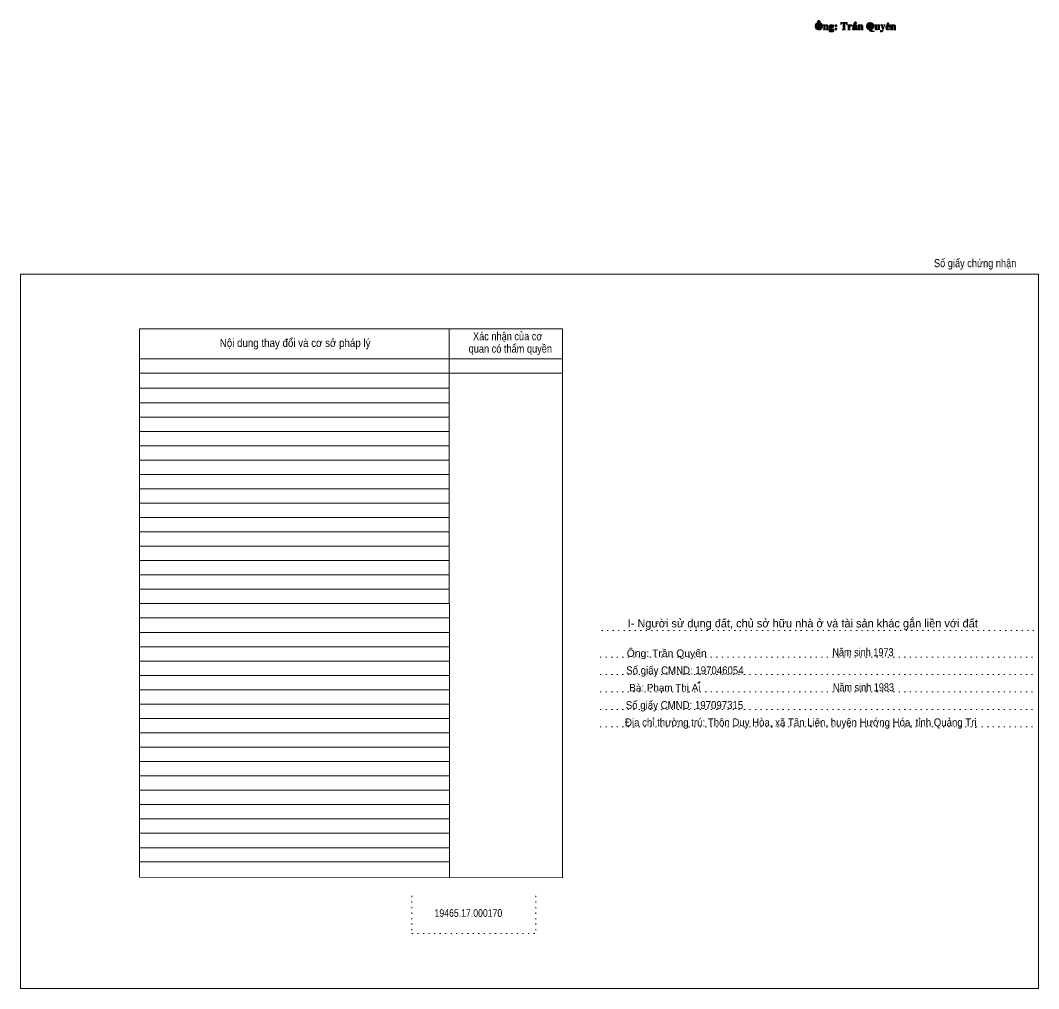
# Model space of a CAD drawing. Header units: metres. Extents: x 549363 to 550165, y 1838265 to 1838485.
# Drawn here: x 549362.7 to 549506.3, y 1838324.6 to 1838461.2 of the extents above; entities that cross this region are included whole.
import ezdxf
from ezdxf.enums import TextEntityAlignment as Align

# ---------------------------------------------------------------- set-up
doc = ezdxf.new("R2010")
doc.units = ezdxf.units.M
doc.header["$LTSCALE"] = 0.52
doc.linetypes.add('DOTTED', pattern=[1.5, 0.3, -1.2])
doc.layers.add('1', color=7, linetype='DOTTED', lineweight=13)
doc.layers.add('17', color=7, linetype='Continuous', lineweight=13)

msp = doc.modelspace()

# ---------------------------------------------------------------- hatches: boundary and pattern name
at = {"layer": '17'}
for points in [[(549475.66, 1838459.94), (549475.75, 1838460.02), (549475.82, 1838460.13), (549475.86, 1838460.25), (549475.87, 1838460.38), (549475.86, 1838460.51), (549475.82, 1838460.63), (549475.75, 1838460.74), (549475.66, 1838460.82), (549475.58, 1838460.86), (549475.51, 1838460.89), (549475.43, 1838460.9), (549475.35, 1838460.91), (549475.27, 1838460.9), (549475.2, 1838460.89), (549475.12, 1838460.86), (549475.05, 1838460.82), (549474.96, 1838460.74), (549474.89, 1838460.63), (549474.85, 1838460.51), (549474.83, 1838460.38), (549474.85, 1838460.25), (549474.89, 1838460.13), (549474.95, 1838460.02), (549475.05, 1838459.94), (549475.12, 1838459.9), (549475.2, 1838459.87), (549475.27, 1838459.86), (549475.35, 1838459.85), (549475.43, 1838459.86), (549475.51, 1838459.87), (549475.58, 1838459.9)], [(549475.44, 1838459.89), (549475.41, 1838459.88), (549475.37, 1838459.87), (549475.35, 1838459.87), (549475.31, 1838459.88), (549475.26, 1838459.9), (549475.22, 1838459.92), (549475.19, 1838459.97), (549475.16, 1838460.02), (549475.14, 1838460.09), (549475.11, 1838460.22), (549475.1, 1838460.29), (549475.08, 1838460.38), (549475.09, 1838460.54), (549475.11, 1838460.62), (549475.12, 1838460.67), (549475.15, 1838460.74), (549475.18, 1838460.8), (549475.21, 1838460.84), (549475.25, 1838460.87), (549475.3, 1838460.88), (549475.34, 1838460.89), (549475.38, 1838460.88), (549475.41, 1838460.87), (549475.43, 1838460.87), (549475.47, 1838460.83), (549475.51, 1838460.79), (549475.54, 1838460.74), (549475.57, 1838460.67), (549475.59, 1838460.54), (549475.6, 1838460.46), (549475.6, 1838460.38), (549475.59, 1838460.21), (549475.57, 1838460.09), (549475.54, 1838460.02), (549475.51, 1838459.96), (549475.48, 1838459.92)], [(549475.17, 1838460.95), (549475.36, 1838461.11), (549475.54, 1838460.95), (549475.59, 1838460.95), (549475.4, 1838461.2), (549475.31, 1838461.2), (549475.12, 1838460.95)], [(549476.24, 1838460.39), (549476.28, 1838460.44), (549476.33, 1838460.47), (549476.35, 1838460.48), (549476.37, 1838460.48), (549476.4, 1838460.47), (549476.43, 1838460.45), (549476.44, 1838460.42), (549476.45, 1838460.38), (549476.45, 1838459.95), (549476.44, 1838459.91), (549476.43, 1838459.88), (549476.39, 1838459.87), (549476.39, 1838459.85), (549476.72, 1838459.85), (549476.72, 1838459.87), (549476.68, 1838459.88), (549476.66, 1838459.91), (549476.66, 1838459.95), (549476.66, 1838460.36), (549476.64, 1838460.45), (549476.6, 1838460.52), (549476.53, 1838460.56), (549476.45, 1838460.58), (549476.36, 1838460.56), (549476.32, 1838460.54), (549476.28, 1838460.51), (549476.24, 1838460.45), (549476.24, 1838460.45), (549476.24, 1838460.58), (549475.97, 1838460.58), (549475.97, 1838460.54), (549476.01, 1838460.53), (549476.03, 1838460.51), (549476.03, 1838460.46), (549476.03, 1838459.95), (549476.03, 1838459.91), (549476.01, 1838459.88), (549475.97, 1838459.87), (549475.97, 1838459.85), (549476.3, 1838459.85), (549476.3, 1838459.87), (549476.26, 1838459.88), (549476.25, 1838459.91), (549476.24, 1838459.95)], [(549477.47, 1838460.54), (549477.28, 1838460.54), (549477.21, 1838460.58), (549477.2, 1838460.59), (549477.17, 1838460.6), (549477.13, 1838460.58), (549477.06, 1838460.57), (549477, 1838460.56), (549476.94, 1838460.53), (549476.9, 1838460.5), (549476.86, 1838460.47), (549476.84, 1838460.42), (549476.83, 1838460.41), (549476.83, 1838460.4), (549476.83, 1838460.38), (549476.82, 1838460.36), (549476.82, 1838460.34), (549476.84, 1838460.25), (549476.88, 1838460.19), (549476.93, 1838460.14), (549476.99, 1838460.11), (549476.89, 1838460.05), (549476.84, 1838460), (549476.82, 1838459.97), (549476.82, 1838459.93), (549476.83, 1838459.89), (549476.86, 1838459.85), (549476.92, 1838459.81), (549476.87, 1838459.79), (549476.83, 1838459.77), (549476.81, 1838459.74), (549476.8, 1838459.7), (549476.82, 1838459.65), (549476.85, 1838459.61), (549476.9, 1838459.58), (549476.95, 1838459.57), (549477.09, 1838459.56), (549477.15, 1838459.56), (549477.21, 1838459.58), (549477.3, 1838459.59), (549477.37, 1838459.62), (549477.42, 1838459.66), (549477.45, 1838459.7), (549477.47, 1838459.75), (549477.47, 1838459.78), (549477.47, 1838459.8), (549477.47, 1838459.81), (549477.47, 1838459.85), (549477.45, 1838459.89), (549477.43, 1838459.92), (549477.4, 1838459.95), (549477.34, 1838459.96), (549477.26, 1838459.97), (549477.04, 1838459.99), (549477.01, 1838460), (549476.99, 1838460.02), (549476.98, 1838460.04), (549477, 1838460.08), (549477.02, 1838460.1), (549477.06, 1838460.12), (549477.17, 1838460.12), (549477.26, 1838460.13), (549477.32, 1838460.15), (549477.37, 1838460.19), (549477.4, 1838460.23), (549477.42, 1838460.28), (549477.43, 1838460.32), (549477.41, 1838460.39), (549477.35, 1838460.45), (549477.47, 1838460.45)], [(549477.05, 1838460.19), (549477.04, 1838460.26), (549477.03, 1838460.36), (549477.03, 1838460.4), (549477.04, 1838460.44), (549477.06, 1838460.49), (549477.09, 1838460.52), (549477.13, 1838460.53), (549477.15, 1838460.53), (549477.17, 1838460.52), (549477.2, 1838460.49), (549477.21, 1838460.42), (549477.22, 1838460.33), (549477.22, 1838460.28), (549477.21, 1838460.24), (549477.2, 1838460.19), (549477.17, 1838460.15), (549477.13, 1838460.14), (549477.1, 1838460.14), (549477.08, 1838460.15)], [(549477.63, 1838460.45), (549477.64, 1838460.41), (549477.67, 1838460.36), (549477.71, 1838460.34), (549477.76, 1838460.33), (549477.81, 1838460.34), (549477.85, 1838460.36), (549477.87, 1838460.4), (549477.88, 1838460.45), (549477.88, 1838460.5), (549477.85, 1838460.54), (549477.81, 1838460.57), (549477.76, 1838460.58), (549477.71, 1838460.57), (549477.67, 1838460.54), (549477.64, 1838460.5)], [(549477.63, 1838459.97), (549477.64, 1838459.93), (549477.67, 1838459.89), (549477.71, 1838459.86), (549477.76, 1838459.85), (549477.81, 1838459.86), (549477.85, 1838459.89), (549477.87, 1838459.93), (549477.88, 1838459.97), (549477.88, 1838460.02), (549477.85, 1838460.06), (549477.81, 1838460.09), (549477.76, 1838460.1), (549477.71, 1838460.09), (549477.67, 1838460.06), (549477.64, 1838460.02)], [(549478.99, 1838460.85), (549479.04, 1838460.85), (549479.08, 1838460.84), (549479.12, 1838460.84), (549479.17, 1838460.81), (549479.21, 1838460.77), (549479.26, 1838460.7), (549479.29, 1838460.64), (549479.3, 1838460.58), (549479.33, 1838460.58), (549479.33, 1838460.89), (549478.43, 1838460.89), (549478.43, 1838460.58), (549478.46, 1838460.58), (549478.48, 1838460.66), (549478.51, 1838460.72), (549478.54, 1838460.77), (549478.59, 1838460.81), (549478.64, 1838460.84), (549478.72, 1838460.85), (549478.76, 1838460.85), (549478.76, 1838460), (549478.76, 1838459.94), (549478.73, 1838459.9), (549478.69, 1838459.88), (549478.64, 1838459.87), (549478.64, 1838459.85), (549479.12, 1838459.85), (549479.12, 1838459.87), (549479.06, 1838459.88), (549479.02, 1838459.9), (549479, 1838459.94), (549478.99, 1838460)], [(549479.7, 1838460.29), (549479.71, 1838460.34), (549479.72, 1838460.38), (549479.74, 1838460.42), (549479.76, 1838460.44), (549479.8, 1838460.45), (549479.83, 1838460.44), (549479.84, 1838460.42), (549479.85, 1838460.4), (549479.88, 1838460.37), (549479.92, 1838460.36), (549479.98, 1838460.38), (549480, 1838460.41), (549480.01, 1838460.44), (549480.01, 1838460.45), (549480.01, 1838460.47), (549480, 1838460.52), (549479.97, 1838460.55), (549479.93, 1838460.57), (549479.88, 1838460.58), (549479.82, 1838460.56), (549479.76, 1838460.52), (549479.7, 1838460.43), (549479.7, 1838460.43), (549479.7, 1838460.58), (549479.43, 1838460.58), (549479.43, 1838460.54), (549479.47, 1838460.53), (549479.49, 1838460.51), (549479.49, 1838460.46), (549479.49, 1838459.95), (549479.49, 1838459.91), (549479.47, 1838459.88), (549479.43, 1838459.87), (549479.43, 1838459.85), (549479.76, 1838459.85), (549479.76, 1838459.87), (549479.72, 1838459.88), (549479.71, 1838459.91), (549479.7, 1838459.95)], [(549480.69, 1838459.97), (549480.69, 1838460.38), (549480.68, 1838460.46), (549480.62, 1838460.52), (549480.53, 1838460.56), (549480.41, 1838460.58), (549480.34, 1838460.57), (549480.28, 1838460.56), (549480.22, 1838460.53), (549480.18, 1838460.5), (549480.14, 1838460.45), (549480.13, 1838460.4), (549480.14, 1838460.36), (549480.15, 1838460.33), (549480.19, 1838460.31), (549480.24, 1838460.3), (549480.29, 1838460.31), (549480.33, 1838460.34), (549480.34, 1838460.38), (549480.32, 1838460.42), (549480.29, 1838460.45), (549480.27, 1838460.48), (549480.28, 1838460.5), (549480.3, 1838460.52), (549480.37, 1838460.53), (549480.41, 1838460.54), (549480.43, 1838460.53), (549480.44, 1838460.53), (549480.46, 1838460.51), (549480.48, 1838460.48), (549480.49, 1838460.41), (549480.49, 1838460.29), (549480.41, 1838460.26), (549480.33, 1838460.24), (549480.23, 1838460.19), (549480.17, 1838460.15), (549480.13, 1838460.1), (549480.1, 1838460.05), (549480.09, 1838460), (549480.1, 1838459.93), (549480.14, 1838459.89), (549480.2, 1838459.86), (549480.27, 1838459.85), (549480.33, 1838459.85), (549480.39, 1838459.87), (549480.49, 1838459.94), (549480.53, 1838459.88), (549480.57, 1838459.86), (549480.6, 1838459.85), (549480.69, 1838459.87), (549480.78, 1838459.92), (549480.77, 1838459.96), (549480.73, 1838459.94), (549480.7, 1838459.95)], [(549480.45, 1838460.85), (549480.37, 1838460.85), (549480.25, 1838460.62), (549480.28, 1838460.62), (549480.42, 1838460.76), (549480.55, 1838460.64), (549480.58, 1838460.62)], [(549480.49, 1838460.23), (549480.49, 1838460.01), (549480.43, 1838459.96), (549480.38, 1838459.95), (549480.34, 1838459.95), (549480.32, 1838459.97), (549480.3, 1838460), (549480.3, 1838460.05), (549480.3, 1838460.09), (549480.32, 1838460.13), (549480.35, 1838460.16), (549480.38, 1838460.19)], [(549480.69, 1838460.82), (549480.53, 1838460.98), (549480.49, 1838461), (549480.46, 1838461.01), (549480.43, 1838461), (549480.42, 1838460.97), (549480.44, 1838460.94), (549480.65, 1838460.82)], [(549481.11, 1838460.39), (549481.15, 1838460.44), (549481.2, 1838460.47), (549481.22, 1838460.48), (549481.24, 1838460.48), (549481.27, 1838460.47), (549481.3, 1838460.45), (549481.31, 1838460.42), (549481.32, 1838460.38), (549481.32, 1838459.95), (549481.31, 1838459.91), (549481.3, 1838459.88), (549481.26, 1838459.87), (549481.26, 1838459.85), (549481.59, 1838459.85), (549481.59, 1838459.87), (549481.55, 1838459.88), (549481.53, 1838459.91), (549481.53, 1838459.95), (549481.53, 1838460.36), (549481.51, 1838460.45), (549481.47, 1838460.52), (549481.4, 1838460.56), (549481.32, 1838460.58), (549481.23, 1838460.56), (549481.19, 1838460.54), (549481.15, 1838460.51), (549481.11, 1838460.45), (549481.11, 1838460.45), (549481.11, 1838460.58), (549480.84, 1838460.58), (549480.84, 1838460.54), (549480.88, 1838460.53), (549480.9, 1838460.51), (549480.9, 1838460.46), (549480.9, 1838459.95), (549480.9, 1838459.91), (549480.88, 1838459.88), (549480.84, 1838459.87), (549480.84, 1838459.85), (549481.17, 1838459.85), (549481.17, 1838459.87), (549481.13, 1838459.88), (549481.12, 1838459.91), (549481.11, 1838459.95)], [(549483.13, 1838459.68), (549483.07, 1838459.67), (549483.01, 1838459.67), (549482.99, 1838459.67), (549482.97, 1838459.67), (549482.93, 1838459.68), (549482.87, 1838459.72), (549482.82, 1838459.77), (549482.76, 1838459.86), (549482.87, 1838459.94), (549482.96, 1838460.01), (549483.03, 1838460.12), (549483.08, 1838460.23), (549483.09, 1838460.37), (549483.09, 1838460.39), (549483.08, 1838460.47), (549483.08, 1838460.49), (549483.04, 1838460.61), (549482.97, 1838460.72), (549482.88, 1838460.8), (549482.8, 1838460.84), (549482.72, 1838460.87), (549482.65, 1838460.88), (549482.57, 1838460.89), (549482.49, 1838460.88), (549482.42, 1838460.87), (549482.34, 1838460.84), (549482.27, 1838460.8), (549482.18, 1838460.72), (549482.11, 1838460.62), (549482.06, 1838460.5), (549482.05, 1838460.37), (549482.07, 1838460.24), (549482.11, 1838460.12), (549482.17, 1838460.02), (549482.24, 1838459.95), (549482.34, 1838459.89), (549482.45, 1838459.86), (549482.48, 1838459.8), (549482.51, 1838459.75), (549482.55, 1838459.71), (549482.6, 1838459.67), (549482.73, 1838459.62), (549482.88, 1838459.6), (549483, 1838459.61), (549483.14, 1838459.65)], [(549482.57, 1838459.88), (549482.53, 1838459.89), (549482.49, 1838459.91), (549482.42, 1838459.95), (549482.38, 1838460.02), (549482.35, 1838460.11), (549482.33, 1838460.22), (549482.33, 1838460.26), (549482.32, 1838460.28), (549482.32, 1838460.38), (549482.32, 1838460.45), (549482.33, 1838460.53), (549482.34, 1838460.6), (549482.36, 1838460.66), (549482.38, 1838460.72), (549482.41, 1838460.78), (549482.45, 1838460.82), (549482.49, 1838460.85), (549482.52, 1838460.86), (549482.57, 1838460.87), (549482.59, 1838460.87), (549482.61, 1838460.86), (549482.63, 1838460.86), (549482.66, 1838460.85), (549482.7, 1838460.82), (549482.73, 1838460.78), (549482.76, 1838460.73), (549482.79, 1838460.66), (549482.81, 1838460.54), (549482.82, 1838460.49), (549482.82, 1838460.46), (549482.82, 1838460.38), (549482.81, 1838460.22), (549482.79, 1838460.09), (549482.76, 1838460.03), (549482.73, 1838459.97), (549482.7, 1838459.93), (549482.66, 1838459.91), (549482.64, 1838459.9), (549482.61, 1838459.89), (549482.6, 1838459.89), (549482.59, 1838459.88)], [(549483.88, 1838460.58), (549483.61, 1838460.58), (549483.61, 1838460.54), (549483.65, 1838460.53), (549483.66, 1838460.51), (549483.67, 1838460.47), (549483.67, 1838460.01), (549483.61, 1838459.95), (549483.55, 1838459.94), (549483.52, 1838459.94), (549483.5, 1838459.96), (549483.49, 1838459.98), (549483.48, 1838460.01), (549483.48, 1838460.58), (549483.21, 1838460.58), (549483.21, 1838460.55), (549483.25, 1838460.53), (549483.27, 1838460.51), (549483.27, 1838460.47), (549483.27, 1838460.03), (549483.28, 1838459.95), (549483.31, 1838459.9), (549483.37, 1838459.87), (549483.44, 1838459.85), (549483.46, 1838459.85), (549483.47, 1838459.85), (549483.54, 1838459.86), (549483.6, 1838459.89), (549483.67, 1838459.95), (549483.67, 1838459.95), (549483.67, 1838459.85), (549483.77, 1838459.88), (549483.84, 1838459.89), (549483.94, 1838459.9), (549483.94, 1838459.93), (549483.92, 1838459.94), (549483.9, 1838459.94), (549483.88, 1838459.97), (549483.88, 1838460)], [(549484.44, 1838460.13), (549484.33, 1838460.42), (549484.32, 1838460.49), (549484.33, 1838460.53), (549484.35, 1838460.55), (549484.42, 1838460.56), (549484.42, 1838460.58), (549484.04, 1838460.58), (549484.04, 1838460.56), (549484.08, 1838460.55), (549484.1, 1838460.52), (549484.12, 1838460.47), (549484.36, 1838459.86), (549484.35, 1838459.84), (549484.32, 1838459.74), (549484.29, 1838459.68), (549484.26, 1838459.65), (549484.23, 1838459.64), (549484.19, 1838459.65), (549484.21, 1838459.68), (549484.2, 1838459.72), (549484.18, 1838459.75), (549484.12, 1838459.77), (549484.08, 1838459.76), (549484.05, 1838459.74), (549484.03, 1838459.71), (549484.02, 1838459.67), (549484.02, 1838459.64), (549484.04, 1838459.61), (549484.07, 1838459.58), (549484.11, 1838459.56), (549484.15, 1838459.56), (549484.21, 1838459.57), (549484.26, 1838459.6), (549484.32, 1838459.66), (549484.36, 1838459.73), (549484.63, 1838460.5), (549484.65, 1838460.53), (549484.67, 1838460.55), (549484.71, 1838460.56), (549484.71, 1838460.58), (549484.5, 1838460.58), (549484.5, 1838460.56), (549484.54, 1838460.55), (549484.56, 1838460.53), (549484.57, 1838460.49), (549484.55, 1838460.43)], [(549485.38, 1838460.02), (549485.35, 1838460.04), (549485.29, 1838459.99), (549485.22, 1838459.96), (549485.2, 1838459.95), (549485.18, 1838459.95), (549485.17, 1838459.95), (549485.13, 1838459.96), (549485.1, 1838459.97), (549485.06, 1838460), (549485.04, 1838460.05), (549485, 1838460.16), (549485, 1838460.22), (549485.37, 1838460.22), (549485.37, 1838460.27), (549485.37, 1838460.33), (549485.35, 1838460.39), (549485.32, 1838460.45), (549485.29, 1838460.49), (549485.2, 1838460.56), (549485.11, 1838460.58), (549485.04, 1838460.57), (549484.98, 1838460.55), (549484.92, 1838460.51), (549484.88, 1838460.47), (549484.84, 1838460.41), (549484.81, 1838460.35), (549484.8, 1838460.29), (549484.79, 1838460.22), (549484.8, 1838460.14), (549484.81, 1838460.08), (549484.83, 1838460.02), (549484.86, 1838459.96), (549484.91, 1838459.91), (549484.96, 1838459.88), (549485.03, 1838459.86), (549485.1, 1838459.85), (549485.18, 1838459.86), (549485.26, 1838459.89), (549485.32, 1838459.95)], [(549485.14, 1838460.85), (549485.07, 1838460.85), (549484.94, 1838460.63), (549484.97, 1838460.63), (549485.1, 1838460.76), (549485.23, 1838460.63), (549485.27, 1838460.63)], [(549485.2, 1838460.27), (549485, 1838460.27), (549485.01, 1838460.39), (549485.03, 1838460.48), (549485.07, 1838460.52), (549485.11, 1838460.54), (549485.15, 1838460.52), (549485.18, 1838460.48), (549485.19, 1838460.42), (549485.2, 1838460.41), (549485.2, 1838460.39), (549485.2, 1838460.36), (549485.2, 1838460.31)], [(549485.73, 1838460.39), (549485.77, 1838460.44), (549485.82, 1838460.47), (549485.84, 1838460.48), (549485.86, 1838460.48), (549485.89, 1838460.47), (549485.92, 1838460.45), (549485.93, 1838460.42), (549485.94, 1838460.38), (549485.94, 1838459.95), (549485.93, 1838459.91), (549485.92, 1838459.88), (549485.88, 1838459.87), (549485.88, 1838459.85), (549486.21, 1838459.85), (549486.21, 1838459.87), (549486.17, 1838459.88), (549486.15, 1838459.91), (549486.15, 1838459.95), (549486.15, 1838460.36), (549486.13, 1838460.45), (549486.09, 1838460.52), (549486.02, 1838460.56), (549485.94, 1838460.58), (549485.85, 1838460.56), (549485.81, 1838460.54), (549485.77, 1838460.51), (549485.73, 1838460.45), (549485.73, 1838460.45), (549485.73, 1838460.58), (549485.46, 1838460.58), (549485.46, 1838460.54), (549485.5, 1838460.53), (549485.52, 1838460.51), (549485.52, 1838460.46), (549485.52, 1838459.95), (549485.52, 1838459.91), (549485.5, 1838459.88), (549485.46, 1838459.87), (549485.46, 1838459.85), (549485.79, 1838459.85), (549485.79, 1838459.87), (549485.75, 1838459.88), (549485.74, 1838459.91), (549485.73, 1838459.95)], [(549477.26, 1838459.79), (549477.35, 1838459.77), (549477.36, 1838459.75), (549477.37, 1838459.73), (549477.36, 1838459.7), (549477.34, 1838459.66), (549477.31, 1838459.63), (549477.26, 1838459.61), (549477.12, 1838459.6), (549477.07, 1838459.6), (549477.03, 1838459.61), (549476.97, 1838459.63), (549476.92, 1838459.67), (549476.91, 1838459.71), (549476.91, 1838459.73), (549476.93, 1838459.76), (549476.97, 1838459.79)], [(549458.33, 1838367.69), (549458.51, 1838367.8), (549458.55, 1838367.83), (549458.55, 1838367.86), (549458.54, 1838367.88), (549458.52, 1838367.89), (549458.5, 1838367.89), (549458.49, 1838367.88), (549458.45, 1838367.85), (549458.29, 1838367.69)]]:
    msp.add_hatch(color=256, dxfattribs=at).paths.add_polyline_path(points)

# ---------------------------------------------------------------- linework, layer by layer
at = {"layer": '1'}
for p, q in [((549444.7, 1838375.13), (549506.35, 1838375.13)), ((549444.5, 1838371.35), (549506.14, 1838371.35)), ((549444.5, 1838368.9), (549506.14, 1838368.9)), ((549444.5, 1838366.45), (549506.14, 1838366.45)), ((549444.5, 1838364), (549506.14, 1838364)), ((549444.5, 1838361.55), (549506.14, 1838361.55)), ((549417.95, 1838337.67), (549417.95, 1838332.4)), ((549435.44, 1838337.67), (549435.44, 1838332.4)), ((549417.95, 1838332.4), (549435.44, 1838332.4))]:
    msp.add_line(p, q, dxfattribs=at)
at = {"layer": '1', "linetype": 'Continuous'}
for points in [[(549362.71, 1838324.6), (549506.35, 1838324.6), (549506.35, 1838425.4), (549362.71, 1838425.4)], [(549362.71, 1838425.4), (549506.35, 1838425.4), (549506.35, 1838324.6), (549362.71, 1838324.6)], [(549362.71, 1838324.6), (549506.35, 1838324.6), (549506.35, 1838425.4), (549362.71, 1838425.4)]]:
    msp.add_lwpolyline(points, close=True, dxfattribs=at)
at = {"layer": '17'}
for p, q in [((549439.2, 1838417.68), (549379.51, 1838417.68)), ((549379.51, 1838417.68), (549379.51, 1838340.31)), ((549423.21, 1838417.68), (549423.23, 1838340.26)), ((549439.2, 1838413.45), (549379.59, 1838413.45)), ((549439.2, 1838411.43), (549379.59, 1838411.43)), ((549423.21, 1838409.29), (549379.51, 1838409.29)), ((549423.21, 1838407.26), (549379.51, 1838407.26)), ((549423.21, 1838407.26), (549379.51, 1838407.26)), ((549423.21, 1838405.23), (549379.51, 1838405.23)), ((549423.21, 1838403.21), (549379.51, 1838403.21)), ((549423.21, 1838401.18), (549379.51, 1838401.18)), ((549423.21, 1838399.15), (549379.51, 1838399.15)), ((549423.21, 1838397.14), (549379.51, 1838397.14)), ((549423.22, 1838395.11), (549379.51, 1838395.11)), ((549423.22, 1838393.09), (549379.51, 1838393.09)), ((549423.22, 1838391.06), (549379.51, 1838391.06)), ((549423.23, 1838389.03), (549379.51, 1838389.03)), ((549423.23, 1838387.02), (549379.51, 1838387.02)), ((549423.23, 1838384.99), (549379.51, 1838384.99)), ((549423.23, 1838382.96), (549379.51, 1838382.96)), ((549423.23, 1838380.94), (549379.51, 1838380.94)), ((549423.23, 1838378.91), (549379.51, 1838378.91)), ((549423.23, 1838376.89), (549379.51, 1838376.89)), ((549423.23, 1838374.86), (549379.51, 1838374.86)), ((549423.23, 1838372.83), (549379.51, 1838372.83)), ((549423.23, 1838370.82), (549379.51, 1838370.82)), ((549423.23, 1838368.79), (549379.51, 1838368.79)), ((549423.23, 1838366.76), (549379.51, 1838366.76)), ((549423.23, 1838364.74), (549379.51, 1838364.74)), ((549423.23, 1838362.71), (549379.51, 1838362.71)), ((549423.23, 1838360.68), (549379.51, 1838360.68)), ((549423.24, 1838358.67), (549379.51, 1838358.67)), ((549423.24, 1838356.64), (549379.51, 1838356.64)), ((549423.24, 1838354.62), (549379.51, 1838354.62)), ((549423.24, 1838352.59), (549379.51, 1838352.59)), ((549423.24, 1838350.56), (549379.51, 1838350.56)), ((549423.24, 1838348.54), (549379.51, 1838348.54)), ((549423.24, 1838346.51), (549379.51, 1838346.51)), ((549423.24, 1838344.48), (549379.51, 1838344.48)), ((549423.24, 1838342.47), (549379.51, 1838342.47))]:
    msp.add_line(p, q, dxfattribs=at)
for points in [[(549475.66, 1838459.94), (549475.75, 1838460.02), (549475.82, 1838460.13), (549475.86, 1838460.25), (549475.87, 1838460.38), (549475.86, 1838460.51), (549475.82, 1838460.63), (549475.75, 1838460.74), (549475.66, 1838460.82), (549475.58, 1838460.86), (549475.51, 1838460.89), (549475.43, 1838460.9), (549475.35, 1838460.91), (549475.27, 1838460.9), (549475.2, 1838460.89), (549475.12, 1838460.86), (549475.05, 1838460.82), (549474.96, 1838460.74), (549474.89, 1838460.63), (549474.85, 1838460.51), (549474.83, 1838460.38), (549474.85, 1838460.25), (549474.89, 1838460.13), (549474.95, 1838460.02), (549475.05, 1838459.94), (549475.12, 1838459.9), (549475.2, 1838459.87), (549475.27, 1838459.86), (549475.35, 1838459.85), (549475.43, 1838459.86), (549475.51, 1838459.87), (549475.58, 1838459.9)], [(549475.44, 1838459.89), (549475.41, 1838459.88), (549475.37, 1838459.87), (549475.35, 1838459.87), (549475.31, 1838459.88), (549475.26, 1838459.9), (549475.22, 1838459.92), (549475.19, 1838459.97), (549475.16, 1838460.02), (549475.14, 1838460.09), (549475.11, 1838460.22), (549475.1, 1838460.29), (549475.08, 1838460.38), (549475.09, 1838460.54), (549475.11, 1838460.62), (549475.12, 1838460.67), (549475.15, 1838460.74), (549475.18, 1838460.8), (549475.21, 1838460.84), (549475.25, 1838460.87), (549475.3, 1838460.88), (549475.34, 1838460.89), (549475.38, 1838460.88), (549475.41, 1838460.87), (549475.43, 1838460.87), (549475.47, 1838460.83), (549475.51, 1838460.79), (549475.54, 1838460.74), (549475.57, 1838460.67), (549475.59, 1838460.54), (549475.6, 1838460.46), (549475.6, 1838460.38), (549475.59, 1838460.21), (549475.57, 1838460.09), (549475.54, 1838460.02), (549475.51, 1838459.96), (549475.48, 1838459.92)], [(549475.17, 1838460.95), (549475.36, 1838461.11), (549475.54, 1838460.95), (549475.59, 1838460.95), (549475.4, 1838461.2), (549475.31, 1838461.2), (549475.12, 1838460.95)], [(549476.24, 1838460.39), (549476.28, 1838460.44), (549476.33, 1838460.47), (549476.35, 1838460.48), (549476.37, 1838460.48), (549476.4, 1838460.47), (549476.43, 1838460.45), (549476.44, 1838460.42), (549476.45, 1838460.38), (549476.45, 1838459.95), (549476.44, 1838459.91), (549476.43, 1838459.88), (549476.39, 1838459.87), (549476.39, 1838459.85), (549476.72, 1838459.85), (549476.72, 1838459.87), (549476.68, 1838459.88), (549476.66, 1838459.91), (549476.66, 1838459.95), (549476.66, 1838460.36), (549476.64, 1838460.45), (549476.6, 1838460.52), (549476.53, 1838460.56), (549476.45, 1838460.58), (549476.36, 1838460.56), (549476.32, 1838460.54), (549476.28, 1838460.51), (549476.24, 1838460.45), (549476.24, 1838460.45), (549476.24, 1838460.58), (549475.97, 1838460.58), (549475.97, 1838460.54), (549476.01, 1838460.53), (549476.03, 1838460.51), (549476.03, 1838460.46), (549476.03, 1838459.95), (549476.03, 1838459.91), (549476.01, 1838459.88), (549475.97, 1838459.87), (549475.97, 1838459.85), (549476.3, 1838459.85), (549476.3, 1838459.87), (549476.26, 1838459.88), (549476.25, 1838459.91), (549476.24, 1838459.95)], [(549477.47, 1838460.54), (549477.28, 1838460.54), (549477.21, 1838460.58), (549477.2, 1838460.59), (549477.17, 1838460.6), (549477.13, 1838460.58), (549477.06, 1838460.57), (549477, 1838460.56), (549476.94, 1838460.53), (549476.9, 1838460.5), (549476.86, 1838460.47), (549476.84, 1838460.42), (549476.83, 1838460.41), (549476.83, 1838460.4), (549476.83, 1838460.38), (549476.82, 1838460.36), (549476.82, 1838460.34), (549476.84, 1838460.25), (549476.88, 1838460.19), (549476.93, 1838460.14), (549476.99, 1838460.11), (549476.89, 1838460.05), (549476.84, 1838460), (549476.82, 1838459.97), (549476.82, 1838459.93), (549476.83, 1838459.89), (549476.86, 1838459.85), (549476.92, 1838459.81), (549476.87, 1838459.79), (549476.83, 1838459.77), (549476.81, 1838459.74), (549476.8, 1838459.7), (549476.82, 1838459.65), (549476.85, 1838459.61), (549476.9, 1838459.58), (549476.95, 1838459.57), (549477.09, 1838459.56), (549477.15, 1838459.56), (549477.21, 1838459.58), (549477.3, 1838459.59), (549477.37, 1838459.62), (549477.42, 1838459.66), (549477.45, 1838459.7), (549477.47, 1838459.75), (549477.47, 1838459.78), (549477.47, 1838459.8), (549477.47, 1838459.81), (549477.47, 1838459.85), (549477.45, 1838459.89), (549477.43, 1838459.92), (549477.4, 1838459.95), (549477.34, 1838459.96), (549477.26, 1838459.97), (549477.04, 1838459.99), (549477.01, 1838460), (549476.99, 1838460.02), (549476.98, 1838460.04), (549477, 1838460.08), (549477.02, 1838460.1), (549477.06, 1838460.12), (549477.17, 1838460.12), (549477.26, 1838460.13), (549477.32, 1838460.15), (549477.37, 1838460.19), (549477.4, 1838460.23), (549477.42, 1838460.28), (549477.43, 1838460.32), (549477.41, 1838460.39), (549477.35, 1838460.45), (549477.47, 1838460.45)], [(549477.05, 1838460.19), (549477.04, 1838460.26), (549477.03, 1838460.36), (549477.03, 1838460.4), (549477.04, 1838460.44), (549477.06, 1838460.49), (549477.09, 1838460.52), (549477.13, 1838460.53), (549477.15, 1838460.53), (549477.17, 1838460.52), (549477.2, 1838460.49), (549477.21, 1838460.42), (549477.22, 1838460.33), (549477.22, 1838460.28), (549477.21, 1838460.24), (549477.2, 1838460.19), (549477.17, 1838460.15), (549477.13, 1838460.14), (549477.1, 1838460.14), (549477.08, 1838460.15)], [(549477.63, 1838460.45), (549477.64, 1838460.41), (549477.67, 1838460.36), (549477.71, 1838460.34), (549477.76, 1838460.33), (549477.81, 1838460.34), (549477.85, 1838460.36), (549477.87, 1838460.4), (549477.88, 1838460.45), (549477.88, 1838460.5), (549477.85, 1838460.54), (549477.81, 1838460.57), (549477.76, 1838460.58), (549477.71, 1838460.57), (549477.67, 1838460.54), (549477.64, 1838460.5)], [(549477.63, 1838459.97), (549477.64, 1838459.93), (549477.67, 1838459.89), (549477.71, 1838459.86), (549477.76, 1838459.85), (549477.81, 1838459.86), (549477.85, 1838459.89), (549477.87, 1838459.93), (549477.88, 1838459.97), (549477.88, 1838460.02), (549477.85, 1838460.06), (549477.81, 1838460.09), (549477.76, 1838460.1), (549477.71, 1838460.09), (549477.67, 1838460.06), (549477.64, 1838460.02)], [(549478.99, 1838460.85), (549479.04, 1838460.85), (549479.08, 1838460.84), (549479.12, 1838460.84), (549479.17, 1838460.81), (549479.21, 1838460.77), (549479.26, 1838460.7), (549479.29, 1838460.64), (549479.3, 1838460.58), (549479.33, 1838460.58), (549479.33, 1838460.89), (549478.43, 1838460.89), (549478.43, 1838460.58), (549478.46, 1838460.58), (549478.48, 1838460.66), (549478.51, 1838460.72), (549478.54, 1838460.77), (549478.59, 1838460.81), (549478.64, 1838460.84), (549478.72, 1838460.85), (549478.76, 1838460.85), (549478.76, 1838460), (549478.76, 1838459.94), (549478.73, 1838459.9), (549478.69, 1838459.88), (549478.64, 1838459.87), (549478.64, 1838459.85), (549479.12, 1838459.85), (549479.12, 1838459.87), (549479.06, 1838459.88), (549479.02, 1838459.9), (549479, 1838459.94), (549478.99, 1838460)], [(549479.7, 1838460.29), (549479.71, 1838460.34), (549479.72, 1838460.38), (549479.74, 1838460.42), (549479.76, 1838460.44), (549479.8, 1838460.45), (549479.83, 1838460.44), (549479.84, 1838460.42), (549479.85, 1838460.4), (549479.88, 1838460.37), (549479.92, 1838460.36), (549479.98, 1838460.38), (549480, 1838460.41), (549480.01, 1838460.44), (549480.01, 1838460.45), (549480.01, 1838460.47), (549480, 1838460.52), (549479.97, 1838460.55), (549479.93, 1838460.57), (549479.88, 1838460.58), (549479.82, 1838460.56), (549479.76, 1838460.52), (549479.7, 1838460.43), (549479.7, 1838460.43), (549479.7, 1838460.58), (549479.43, 1838460.58), (549479.43, 1838460.54), (549479.47, 1838460.53), (549479.49, 1838460.51), (549479.49, 1838460.46), (549479.49, 1838459.95), (549479.49, 1838459.91), (549479.47, 1838459.88), (549479.43, 1838459.87), (549479.43, 1838459.85), (549479.76, 1838459.85), (549479.76, 1838459.87), (549479.72, 1838459.88), (549479.71, 1838459.91), (549479.7, 1838459.95)], [(549480.69, 1838459.97), (549480.69, 1838460.38), (549480.68, 1838460.46), (549480.62, 1838460.52), (549480.53, 1838460.56), (549480.41, 1838460.58), (549480.34, 1838460.57), (549480.28, 1838460.56), (549480.22, 1838460.53), (549480.18, 1838460.5), (549480.14, 1838460.45), (549480.13, 1838460.4), (549480.14, 1838460.36), (549480.15, 1838460.33), (549480.19, 1838460.31), (549480.24, 1838460.3), (549480.29, 1838460.31), (549480.33, 1838460.34), (549480.34, 1838460.38), (549480.32, 1838460.42), (549480.29, 1838460.45), (549480.27, 1838460.48), (549480.28, 1838460.5), (549480.3, 1838460.52), (549480.37, 1838460.53), (549480.41, 1838460.54), (549480.43, 1838460.53), (549480.44, 1838460.53), (549480.46, 1838460.51), (549480.48, 1838460.48), (549480.49, 1838460.41), (549480.49, 1838460.29), (549480.41, 1838460.26), (549480.33, 1838460.24), (549480.23, 1838460.19), (549480.17, 1838460.15), (549480.13, 1838460.1), (549480.1, 1838460.05), (549480.09, 1838460), (549480.1, 1838459.93), (549480.14, 1838459.89), (549480.2, 1838459.86), (549480.27, 1838459.85), (549480.33, 1838459.85), (549480.39, 1838459.87), (549480.49, 1838459.94), (549480.53, 1838459.88), (549480.57, 1838459.86), (549480.6, 1838459.85), (549480.69, 1838459.87), (549480.78, 1838459.92), (549480.77, 1838459.96), (549480.73, 1838459.94), (549480.7, 1838459.95)], [(549480.45, 1838460.85), (549480.37, 1838460.85), (549480.25, 1838460.62), (549480.28, 1838460.62), (549480.42, 1838460.76), (549480.55, 1838460.64), (549480.58, 1838460.62)], [(549480.49, 1838460.23), (549480.49, 1838460.01), (549480.43, 1838459.96), (549480.38, 1838459.95), (549480.34, 1838459.95), (549480.32, 1838459.97), (549480.3, 1838460), (549480.3, 1838460.05), (549480.3, 1838460.09), (549480.32, 1838460.13), (549480.35, 1838460.16), (549480.38, 1838460.19)], [(549480.69, 1838460.82), (549480.53, 1838460.98), (549480.49, 1838461), (549480.46, 1838461.01), (549480.43, 1838461), (549480.42, 1838460.97), (549480.44, 1838460.94), (549480.65, 1838460.82)], [(549481.11, 1838460.39), (549481.15, 1838460.44), (549481.2, 1838460.47), (549481.22, 1838460.48), (549481.24, 1838460.48), (549481.27, 1838460.47), (549481.3, 1838460.45), (549481.31, 1838460.42), (549481.32, 1838460.38), (549481.32, 1838459.95), (549481.31, 1838459.91), (549481.3, 1838459.88), (549481.26, 1838459.87), (549481.26, 1838459.85), (549481.59, 1838459.85), (549481.59, 1838459.87), (549481.55, 1838459.88), (549481.53, 1838459.91), (549481.53, 1838459.95), (549481.53, 1838460.36), (549481.51, 1838460.45), (549481.47, 1838460.52), (549481.4, 1838460.56), (549481.32, 1838460.58), (549481.23, 1838460.56), (549481.19, 1838460.54), (549481.15, 1838460.51), (549481.11, 1838460.45), (549481.11, 1838460.45), (549481.11, 1838460.58), (549480.84, 1838460.58), (549480.84, 1838460.54), (549480.88, 1838460.53), (549480.9, 1838460.51), (549480.9, 1838460.46), (549480.9, 1838459.95), (549480.9, 1838459.91), (549480.88, 1838459.88), (549480.84, 1838459.87), (549480.84, 1838459.85), (549481.17, 1838459.85), (549481.17, 1838459.87), (549481.13, 1838459.88), (549481.12, 1838459.91), (549481.11, 1838459.95)], [(549483.13, 1838459.68), (549483.07, 1838459.67), (549483.01, 1838459.67), (549482.99, 1838459.67), (549482.97, 1838459.67), (549482.93, 1838459.68), (549482.87, 1838459.72), (549482.82, 1838459.77), (549482.76, 1838459.86), (549482.87, 1838459.94), (549482.96, 1838460.01), (549483.03, 1838460.12), (549483.08, 1838460.23), (549483.09, 1838460.37), (549483.09, 1838460.39), (549483.08, 1838460.47), (549483.08, 1838460.49), (549483.04, 1838460.61), (549482.97, 1838460.72), (549482.88, 1838460.8), (549482.8, 1838460.84), (549482.72, 1838460.87), (549482.65, 1838460.88), (549482.57, 1838460.89), (549482.49, 1838460.88), (549482.42, 1838460.87), (549482.34, 1838460.84), (549482.27, 1838460.8), (549482.18, 1838460.72), (549482.11, 1838460.62), (549482.06, 1838460.5), (549482.05, 1838460.37), (549482.07, 1838460.24), (549482.11, 1838460.12), (549482.17, 1838460.02), (549482.24, 1838459.95), (549482.34, 1838459.89), (549482.45, 1838459.86), (549482.48, 1838459.8), (549482.51, 1838459.75), (549482.55, 1838459.71), (549482.6, 1838459.67), (549482.73, 1838459.62), (549482.88, 1838459.6), (549483, 1838459.61), (549483.14, 1838459.65)], [(549482.57, 1838459.88), (549482.53, 1838459.89), (549482.49, 1838459.91), (549482.42, 1838459.95), (549482.38, 1838460.02), (549482.35, 1838460.11), (549482.33, 1838460.22), (549482.33, 1838460.26), (549482.32, 1838460.28), (549482.32, 1838460.38), (549482.32, 1838460.45), (549482.33, 1838460.53), (549482.34, 1838460.6), (549482.36, 1838460.66), (549482.38, 1838460.72), (549482.41, 1838460.78), (549482.45, 1838460.82), (549482.49, 1838460.85), (549482.52, 1838460.86), (549482.57, 1838460.87), (549482.59, 1838460.87), (549482.61, 1838460.86), (549482.63, 1838460.86), (549482.66, 1838460.85), (549482.7, 1838460.82), (549482.73, 1838460.78), (549482.76, 1838460.73), (549482.79, 1838460.66), (549482.81, 1838460.54), (549482.82, 1838460.49), (549482.82, 1838460.46), (549482.82, 1838460.38), (549482.81, 1838460.22), (549482.79, 1838460.09), (549482.76, 1838460.03), (549482.73, 1838459.97), (549482.7, 1838459.93), (549482.66, 1838459.91), (549482.64, 1838459.9), (549482.61, 1838459.89), (549482.6, 1838459.89), (549482.59, 1838459.88)], [(549483.88, 1838460.58), (549483.61, 1838460.58), (549483.61, 1838460.54), (549483.65, 1838460.53), (549483.66, 1838460.51), (549483.67, 1838460.47), (549483.67, 1838460.01), (549483.61, 1838459.95), (549483.55, 1838459.94), (549483.52, 1838459.94), (549483.5, 1838459.96), (549483.49, 1838459.98), (549483.48, 1838460.01), (549483.48, 1838460.58), (549483.21, 1838460.58), (549483.21, 1838460.55), (549483.25, 1838460.53), (549483.27, 1838460.51), (549483.27, 1838460.47), (549483.27, 1838460.03), (549483.28, 1838459.95), (549483.31, 1838459.9), (549483.37, 1838459.87), (549483.44, 1838459.85), (549483.46, 1838459.85), (549483.47, 1838459.85), (549483.54, 1838459.86), (549483.6, 1838459.89), (549483.67, 1838459.95), (549483.67, 1838459.95), (549483.67, 1838459.85), (549483.77, 1838459.88), (549483.84, 1838459.89), (549483.94, 1838459.9), (549483.94, 1838459.93), (549483.92, 1838459.94), (549483.9, 1838459.94), (549483.88, 1838459.97), (549483.88, 1838460)], [(549484.44, 1838460.13), (549484.33, 1838460.42), (549484.32, 1838460.49), (549484.33, 1838460.53), (549484.35, 1838460.55), (549484.42, 1838460.56), (549484.42, 1838460.58), (549484.04, 1838460.58), (549484.04, 1838460.56), (549484.08, 1838460.55), (549484.1, 1838460.52), (549484.12, 1838460.47), (549484.36, 1838459.86), (549484.35, 1838459.84), (549484.32, 1838459.74), (549484.29, 1838459.68), (549484.26, 1838459.65), (549484.23, 1838459.64), (549484.19, 1838459.65), (549484.21, 1838459.68), (549484.2, 1838459.72), (549484.18, 1838459.75), (549484.12, 1838459.77), (549484.08, 1838459.76), (549484.05, 1838459.74), (549484.03, 1838459.71), (549484.02, 1838459.67), (549484.02, 1838459.64), (549484.04, 1838459.61), (549484.07, 1838459.58), (549484.11, 1838459.56), (549484.15, 1838459.56), (549484.21, 1838459.57), (549484.26, 1838459.6), (549484.32, 1838459.66), (549484.36, 1838459.73), (549484.63, 1838460.5), (549484.65, 1838460.53), (549484.67, 1838460.55), (549484.71, 1838460.56), (549484.71, 1838460.58), (549484.5, 1838460.58), (549484.5, 1838460.56), (549484.54, 1838460.55), (549484.56, 1838460.53), (549484.57, 1838460.49), (549484.55, 1838460.43)], [(549485.38, 1838460.02), (549485.35, 1838460.04), (549485.29, 1838459.99), (549485.22, 1838459.96), (549485.2, 1838459.95), (549485.18, 1838459.95), (549485.17, 1838459.95), (549485.13, 1838459.96), (549485.1, 1838459.97), (549485.06, 1838460), (549485.04, 1838460.05), (549485, 1838460.16), (549485, 1838460.22), (549485.37, 1838460.22), (549485.37, 1838460.27), (549485.37, 1838460.33), (549485.35, 1838460.39), (549485.32, 1838460.45), (549485.29, 1838460.49), (549485.2, 1838460.56), (549485.11, 1838460.58), (549485.04, 1838460.57), (549484.98, 1838460.55), (549484.92, 1838460.51), (549484.88, 1838460.47), (549484.84, 1838460.41), (549484.81, 1838460.35), (549484.8, 1838460.29), (549484.79, 1838460.22), (549484.8, 1838460.14), (549484.81, 1838460.08), (549484.83, 1838460.02), (549484.86, 1838459.96), (549484.91, 1838459.91), (549484.96, 1838459.88), (549485.03, 1838459.86), (549485.1, 1838459.85), (549485.18, 1838459.86), (549485.26, 1838459.89), (549485.32, 1838459.95)], [(549485.14, 1838460.85), (549485.07, 1838460.85), (549484.94, 1838460.63), (549484.97, 1838460.63), (549485.1, 1838460.76), (549485.23, 1838460.63), (549485.27, 1838460.63)], [(549485.2, 1838460.27), (549485, 1838460.27), (549485.01, 1838460.39), (549485.03, 1838460.48), (549485.07, 1838460.52), (549485.11, 1838460.54), (549485.15, 1838460.52), (549485.18, 1838460.48), (549485.19, 1838460.42), (549485.2, 1838460.41), (549485.2, 1838460.39), (549485.2, 1838460.36), (549485.2, 1838460.31)], [(549485.73, 1838460.39), (549485.77, 1838460.44), (549485.82, 1838460.47), (549485.84, 1838460.48), (549485.86, 1838460.48), (549485.89, 1838460.47), (549485.92, 1838460.45), (549485.93, 1838460.42), (549485.94, 1838460.38), (549485.94, 1838459.95), (549485.93, 1838459.91), (549485.92, 1838459.88), (549485.88, 1838459.87), (549485.88, 1838459.85), (549486.21, 1838459.85), (549486.21, 1838459.87), (549486.17, 1838459.88), (549486.15, 1838459.91), (549486.15, 1838459.95), (549486.15, 1838460.36), (549486.13, 1838460.45), (549486.09, 1838460.52), (549486.02, 1838460.56), (549485.94, 1838460.58), (549485.85, 1838460.56), (549485.81, 1838460.54), (549485.77, 1838460.51), (549485.73, 1838460.45), (549485.73, 1838460.45), (549485.73, 1838460.58), (549485.46, 1838460.58), (549485.46, 1838460.54), (549485.5, 1838460.53), (549485.52, 1838460.51), (549485.52, 1838460.46), (549485.52, 1838459.95), (549485.52, 1838459.91), (549485.5, 1838459.88), (549485.46, 1838459.87), (549485.46, 1838459.85), (549485.79, 1838459.85), (549485.79, 1838459.87), (549485.75, 1838459.88), (549485.74, 1838459.91), (549485.73, 1838459.95)], [(549477.26, 1838459.79), (549477.35, 1838459.77), (549477.36, 1838459.75), (549477.37, 1838459.73), (549477.36, 1838459.7), (549477.34, 1838459.66), (549477.31, 1838459.63), (549477.26, 1838459.61), (549477.12, 1838459.6), (549477.07, 1838459.6), (549477.03, 1838459.61), (549476.97, 1838459.63), (549476.92, 1838459.67), (549476.91, 1838459.71), (549476.91, 1838459.73), (549476.93, 1838459.76), (549476.97, 1838459.79)], [(549458.33, 1838367.69), (549458.51, 1838367.8), (549458.55, 1838367.83), (549458.55, 1838367.86), (549458.54, 1838367.88), (549458.52, 1838367.89), (549458.5, 1838367.89), (549458.49, 1838367.88), (549458.45, 1838367.85), (549458.29, 1838367.69)]]:
    msp.add_lwpolyline(points, close=True, dxfattribs=at)
msp.add_lwpolyline([(549439.2, 1838417.68), (549439.17, 1838340.23), (549379.51, 1838340.31)], dxfattribs=at)

# ---------------------------------------------------------------- texts
for s, height, width, p in [('Số giấy chứng nhận', 1.141, 0.85, (549497.395, 1838426.38)), ('Xác nhận của cơ', 1.141, 0.85, (549431.455, 1838416.07)), ('Xác nhận của cơ', 1.141, 0.85, (549431.455, 1838416.07)), ('Nội dung thay đổi và cơ sở pháp lý', 1.141, 0.9, (549401.47, 1838415.13)), ('Nội dung thay đổi và cơ sở pháp lý', 1.141, 0.9, (549401.47, 1838415.13)), (' quan có thẩm quyền', 1.141, 0.85, (549431.645, 1838414.32)), (' quan có thẩm quyền', 1.141, 0.85, (549431.645, 1838414.32)), ('Ông: Trần Quyến', 1.04, 1.05, (549453.885, 1838371.4)), ('Năm sinh 1973', 1.13, 0.85, (549481.57, 1838371.5)), ('Số giấy CMND: 197046054', 1.13, 0.9, (549456.455, 1838368.94)), ('Năm sinh 1983', 1.13, 0.85, (549481.63, 1838366.55)), ('Số giấy CMND: 197097315', 1.13, 0.9, (549456.395, 1838364.04)), ('Địa chỉ thường trú: Thôn Duy Hòa, xã Tân Liên, huyện Hướng Hóa, tỉnh Quảng Trị', 1.127, 0.9, (549472.8, 1838361.6)), ('19465.17.000170', 1.08, 0.85, (549425.91, 1838334.73))]:
    msp.add_text(s, height=height, dxfattribs=dict(at, width=width)).set_placement(p, align=Align.CENTER)
for s, height, p in [('I- Người sử dụng đất, chủ sở hữu nhà ở và tài sản khác gắn liền với đất', 1.157, (549473.075, 1838375.56)), ('Bà: Phạm Thị Ai', 1.04, (549453.625, 1838366.54))]:
    msp.add_text(s, height=height, dxfattribs=at).set_placement(p, align=Align.CENTER)

doc.saveas('drawing.dxf')
